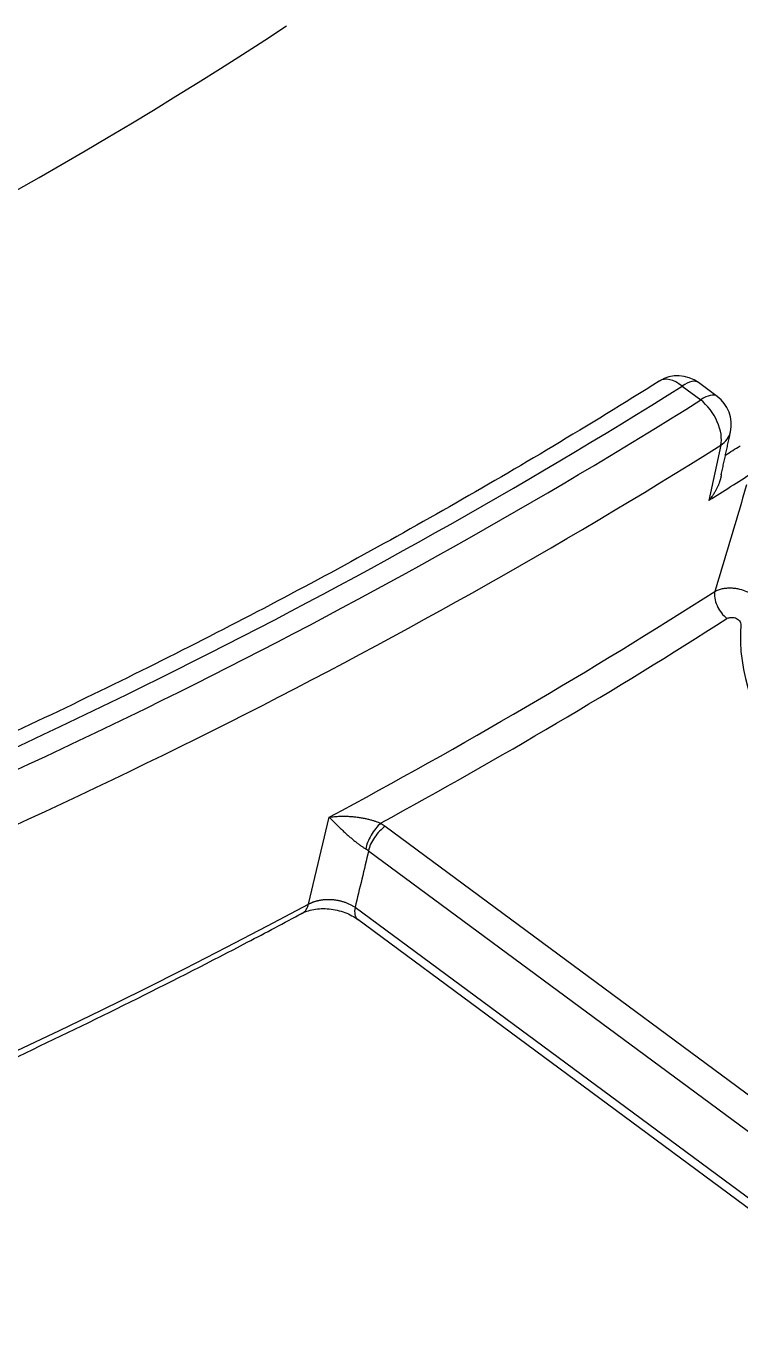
# Model space of a CAD drawing. Header units: millimetres. Extents: x -1286 to 291, y 5350 to 5880.
# Drawn here: x 180.33 to 190.62, y 5605.76 to 5624.45 of the extents above; entities that cross this region are included whole.
import ezdxf

# ---------------------------------------------------------------- set-up
doc = ezdxf.new("R2010")
doc.units = ezdxf.units.MM
doc.layers.add('粗实线层', color=7, linetype='Continuous', lineweight=35)

msp = doc.modelspace()

# ---------------------------------------------------------------- linework, layer by layer
at = {"layer": '粗实线层', "lineweight": 25}
for p, q in [((189.782, 5619.263), (190.051, 5619.064)), ((190.288, 5619.114), (190.019, 5619.313)), ((190.34, 5618.411), (190.169, 5617.617)), ((184.4, 5611.804), (184.698, 5613.055)), ((185.504, 5612.924), (192.823, 5607.518)), ((185.265, 5612.573), (192.584, 5607.167)), ((185.07, 5611.758), (192.436, 5606.317)), ((185.109, 5611.585), (192.474, 5606.144))]:
    msp.add_line(p, q, dxfattribs=at)
for centre, start, end in [((189.721, 5618.909), 53.5479, 122.1198), ((189.989, 5618.71), 347.859, 53.5479)]:
    msp.add_arc(centre, 0.502, start, end, dxfattribs=at)
for centre, major_axis, ratio, start_param, end_param in [((117.572, 5671.681), (-100.514, 17.538), 0.699163, 0.473596, 2.412968), ((123.545, 5677.375), (-82.27, 14.355), 0.699163, 0.998253, 2.472942), ((123.443, 5676.79), (-83.245, 14.525), 0.699163, 0.998253, 2.472942), ((122.542, 5671.627), (84.518, -14.747), 0.699163, 4.962524, 5.641616), ((189.721, 5618.909), (0.267, -0.426), 0.564836, 2.130782, 3.141943), ((189.721, 5618.909), (0.299, 0.404), 0.415765, 0.000012, 0.876896), ((118.304, 5675.876), (99.938, -17.438), 0.699163, 5.427108, 5.623236), ((118.304, 5675.876), (-100.3, 17.501), 0.699163, 2.286381, 2.481785), ((189.989, 5618.71), (-0.299, -0.404), 0.415765, 3.141605, 4.018489), ((189.989, 5618.71), (-0.267, 0.426), 0.564899, 3.649136, 5.272293), ((189.989, 5618.71), (0.491, -0.106), 0.734551, 5.650833, 6.283198), ((118.239, 5675.504), (-100.794, 17.587), 0.699163, 2.286381, 2.481785), ((118.131, 5674.885), (-100.436, 17.525), 0.699163, 2.487865, 2.49083), ((118.092, 5674.662), (100.732, -17.576), 0.699163, 5.623662, 5.632421), ((117.799, 5672.985), (-100.609, 17.555), 0.699163, 2.413071, 2.488614), ((190.466, 5616.127), (-0.162, 0.254), 0.567878, 0.503563, 2.126719), ((117.76, 5672.762), (-100.906, 17.607), 0.699163, 2.420704, 2.488614), ((195.654, 5615.224), (-4.996, 0.872), 0.699163, 0.073696, 3.530278), ((185.401, 5612.756), (0.157, 0.257), 0.350518, 0.842827, 2.419252), ((184.074, 5612.117), (-0.237, 0.443), 0.533427, 3.14192, 3.687017), ((185.407, 5611.989), (0.299, 0.404), 0.415765, 2.447692, 3.141617)]:
    msp.add_ellipse(centre, major_axis=major_axis, ratio=ratio, start_param=start_param, end_param=end_param, dxfattribs=at)
for points, knots in [([(22.562, 5655.117), (22.656, 5654.915), (23.211, 5653.749), (24.372, 5651.645), (26.058, 5648.812), (27.909, 5646.019), (29.907, 5643.269), (32.051, 5640.566), (34.338, 5637.915), (36.764, 5635.321), (39.324, 5632.787), (42.014, 5630.318), (44.831, 5627.919), (47.769, 5625.592), (50.822, 5623.342), (53.987, 5621.173), (57.258, 5619.088), (60.63, 5617.091), (64.096, 5615.185), (67.65, 5613.373), (71.289, 5611.658), (75.004, 5610.044), (78.789, 5608.532), (82.64, 5607.125), (86.548, 5605.825), (90.508, 5604.636), (94.514, 5603.558), (98.557, 5602.593), (102.632, 5601.743), (106.732, 5601.01), (110.85, 5600.395), (114.98, 5599.898), (119.113, 5599.52), (123.244, 5599.263), (127.366, 5599.127), (131.471, 5599.111), (135.554, 5599.216), (139.606, 5599.442), (143.622, 5599.788), (147.595, 5600.253), (151.518, 5600.838), (155.384, 5601.541), (159.188, 5602.361), (162.922, 5603.296), (166.581, 5604.346), (170.158, 5605.508), (173.648, 5606.78), (177.045, 5608.16), (180.343, 5609.647), (182.742, 5610.842), (184.048, 5611.533), (184.311, 5611.674)], [0, 0, 0, 0, 0.00439, 0.025442, 0.046497, 0.067556, 0.088618, 0.109682, 0.130748, 0.151816, 0.172885, 0.193955, 0.215025, 0.236096, 0.257168, 0.278239, 0.29931, 0.320382, 0.341453, 0.362524, 0.383594, 0.404664, 0.425734, 0.446804, 0.467874, 0.488943, 0.510013, 0.531082, 0.552151, 0.57322, 0.594289, 0.615358, 0.636428, 0.657497, 0.678567, 0.699637, 0.720707, 0.741778, 0.762849, 0.78392, 0.804992, 0.826064, 0.847136, 0.868209, 0.889282, 0.910356, 0.931429, 0.952502, 0.973575, 0.994648, 1, 1, 1, 1]), ([(189.453, 5619.334), (188.948, 5619.017), (187.463, 5618.107), (184.93, 5616.663), (181.808, 5615.047), (178.579, 5613.531), (176.038, 5612.455), (174.581, 5611.878), (174.253, 5611.75)], [0, 0, 0, 0, 0.109125, 0.316846, 0.524569, 0.732281, 0.939983, 1, 1, 1, 1]), ([(190.347, 5617.988), (190.347, 5617.987), (190.346, 5617.983), (190.345, 5617.975), (190.343, 5617.964), (190.341, 5617.953), (190.338, 5617.942), (190.335, 5617.93), (190.332, 5617.916), (190.327, 5617.902), (190.323, 5617.887), (190.317, 5617.871), (190.311, 5617.855), (190.304, 5617.838), (190.297, 5617.82), (190.288, 5617.802), (190.279, 5617.783), (190.269, 5617.764), (190.258, 5617.744), (190.246, 5617.723), (190.233, 5617.703), (190.219, 5617.682), (190.203, 5617.66), (190.187, 5617.639), (190.175, 5617.624), (190.169, 5617.617)], [0, 0, 0, 0, 0.005688, 0.03238, 0.059373, 0.08667, 0.114272, 0.146155, 0.18006, 0.215992, 0.253956, 0.293954, 0.33599, 0.380065, 0.426184, 0.474346, 0.524554, 0.576809, 0.631113, 0.687466, 0.74587, 0.806324, 0.868831, 0.933389, 1, 1, 1, 1]), ([(190.254, 5616.305), (190.27, 5616.314), (190.287, 5616.322), (190.324, 5616.336), (190.343, 5616.342), (190.383, 5616.35), (190.404, 5616.353), (190.446, 5616.357), (190.467, 5616.357), (190.509, 5616.356), (190.53, 5616.354), (190.57, 5616.349), (190.59, 5616.345), (190.647, 5616.331), (190.681, 5616.319), (190.72, 5616.303), (190.727, 5616.299), (190.742, 5616.292), (190.75, 5616.288), (190.773, 5616.276), (190.788, 5616.266), (190.818, 5616.246), (190.833, 5616.235), (190.861, 5616.211), (190.874, 5616.198), (190.886, 5616.185)], [0, 0, 0, 0, 0.083335, 0.083335, 0.16667, 0.16667, 0.250005, 0.250005, 0.33334, 0.33334, 0.416675, 0.416675, 0.50001, 0.50001, 0.66668, 0.66668, 0.708348, 0.708348, 0.750015, 0.750015, 0.83335, 0.83335, 0.916685, 0.916685, 1, 1, 1, 1]), ([(185.504, 5612.924), (185.478, 5612.906), (185.451, 5612.882), (185.398, 5612.827), (185.373, 5612.796), (185.328, 5612.731), (185.309, 5612.697), (185.28, 5612.632), (185.27, 5612.6), (185.265, 5612.573)], [0, 0, 0, 0, 0.25, 0.25, 0.5, 0.5, 0.75, 0.75, 1, 1, 1, 1]), ([(185.223, 5612.6), (185.227, 5612.597), (185.241, 5612.589), (185.255, 5612.58), (185.265, 5612.573)], [0, 0, 0, 0, 0.24511, 1, 1, 1, 1]), ([(184.4, 5611.804), (184.402, 5611.805), (184.408, 5611.808), (184.417, 5611.813), (184.426, 5611.817), (184.436, 5611.822), (184.446, 5611.826), (184.457, 5611.83), (184.469, 5611.835), (184.48, 5611.839), (184.493, 5611.843), (184.506, 5611.847), (184.52, 5611.851), (184.534, 5611.854), (184.549, 5611.858), (184.564, 5611.861), (184.58, 5611.863), (184.597, 5611.866), (184.614, 5611.868), (184.632, 5611.869), (184.65, 5611.87), (184.669, 5611.871), (184.688, 5611.871), (184.708, 5611.871), (184.728, 5611.87), (184.748, 5611.869), (184.769, 5611.866), (184.79, 5611.864), (184.811, 5611.86), (184.832, 5611.856), (184.853, 5611.851), (184.875, 5611.846), (184.896, 5611.84), (184.917, 5611.833), (184.938, 5611.826), (184.958, 5611.818), (184.978, 5611.809), (184.998, 5611.8), (185.017, 5611.79), (185.036, 5611.78), (185.053, 5611.769), (185.065, 5611.761), (185.07, 5611.758)], [0, 0, 0, 0, 0.015047, 0.030624, 0.046741, 0.063404, 0.080621, 0.098398, 0.116741, 0.135656, 0.155147, 0.175217, 0.19587, 0.217106, 0.238926, 0.261329, 0.284312, 0.307871, 0.331999, 0.356689, 0.38193, 0.407712, 0.434021, 0.460839, 0.488149, 0.51593, 0.54416, 0.572812, 0.601861, 0.631276, 0.661027, 0.69108, 0.721399, 0.75195, 0.782694, 0.813593, 0.844606, 0.875695, 0.906818, 0.937937, 0.96901, 1, 1, 1, 1]), ([(184.283, 5611.661), (184.341, 5611.693), (184.468, 5611.736), (184.699, 5611.745), (184.931, 5611.691), (185.059, 5611.621), (185.119, 5611.578)], [0, 0, 0, 0, 0.247886, 0.497562, 0.748462, 1, 1, 1, 1])]:
    msp.add_open_spline(points, degree=3, knots=knots, dxfattribs=at)
for points, degree in [([(190.347, 5617.987), (190.48, 5618.607)], 1), ([(190.712, 5617.84), (190.661, 5617.67), (190.559, 5617.328), (190.407, 5616.817), (190.305, 5616.475), (190.254, 5616.305)], 3), ([(190.429, 5615.914), (190.434, 5615.918), (190.447, 5615.924), (190.471, 5615.931), (190.5, 5615.933), (190.533, 5615.93), (190.566, 5615.919), (190.598, 5615.899), (190.621, 5615.871), (190.627, 5615.848), (190.626, 5615.836)], 3), ([(184.698, 5613.055), (184.724, 5613.059), (184.775, 5613.065), (184.849, 5613.069), (184.92, 5613.07), (184.988, 5613.067), (185.053, 5613.062), (185.114, 5613.054), (185.173, 5613.045), (185.228, 5613.034), (185.279, 5613.022), (185.326, 5613.009), (185.367, 5612.996), (185.404, 5612.982), (185.427, 5612.973), (185.438, 5612.969)], 3), ([(184.698, 5613.055), (184.711, 5613.042), (184.737, 5613.016), (184.777, 5612.975), (184.819, 5612.933), (184.862, 5612.892), (184.905, 5612.851), (184.948, 5612.812), (184.991, 5612.774), (185.034, 5612.737), (185.075, 5612.703), (185.115, 5612.672), (185.153, 5612.644), (185.189, 5612.62), (185.212, 5612.606), (185.223, 5612.6)], 3), ([(185.438, 5612.969), (185.472, 5612.947), (185.504, 5612.924)], 2), ([(185.265, 5612.573), (185.233, 5612.437), (185.168, 5612.165), (185.103, 5611.893), (185.07, 5611.758)], 3)]:
    msp.add_open_spline(points, degree=degree, dxfattribs=at)

doc.saveas('drawing.dxf')
